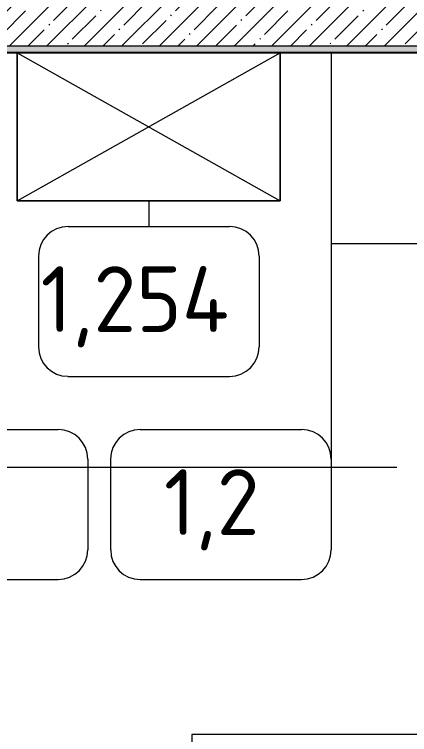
# Model space of a CAD drawing. Header units: millimetres. Extents: x 81566 to 292854, y -8553 to 29000.
# Drawn here: x 86401 to 87603, y 21336 to 23526 of the extents above; entities that cross this region are included whole.
import ezdxf

# ---------------------------------------------------------------- set-up
doc = ezdxf.new("R2010")
doc.units = ezdxf.units.MM
doc.linetypes.add('Осевая', pattern=[3175, 635, -476.25, 1587.5, -476.25])
for name, color, linetype, lineweight in [('A-WALL', 7, 'Continuous', 9), ('I-FURN-IDEN', 7, 'Continuous', 9), ('I-WALL', 7, 'Continuous', 9), ('Оси-2', 7, 'Осевая', 9)]:
    doc.layers.add(name, color=color, linetype=linetype, lineweight=lineweight)
doc.layers.add('A-WALL-FNSH-1', color=9, linetype='Continuous', lineweight=9, true_color=0x808080)
doc.layers.add('I-FURN-1', color=9, linetype='Continuous', lineweight=9, true_color=0x808080)
doc.styles.add('GOST Common', font='GOST_Common.ttf', dxfattribs={"height": 200})

# ---------------------------------------------------------------- blocks, each defined once
blk = doc.blocks.new('Шкаф параметрический - 1_254-26337359-План расстановки мебели и оборудования 2 этажа в осях 23-33')
at = {"layer": 'I-FURN-1'}
for p, q in [((0, 0), (800, -450)), ((0, -450), (800, 0)), ((800, 0), (0, 0)), ((0, 0), (0, -450)), ((0, -450), (0, 0)), ((0, 0), (800, 0)), ((800, -450), (800, 0)), ((800, 0), (800, -450)), ((0, -450), (800, -450)), ((800, -450), (0, -450))]:
    blk.add_line(p, q, dxfattribs=at)
blk = doc.blocks.new('Стол базовый прямоугольный - 1_2-25479526-План расстановки мебели и оборудования 2 этажа в осях 23-33')
at = {"layer": 'I-FURN-1'}
for p, q in [((-600, 280), (-600, -300)), ((600, -300), (600, 280)), ((-600, -300), (600, -300))]:
    blk.add_line(p, q, dxfattribs=at)
blk = doc.blocks.new('Марка_Мебель - В прямоуг_Balcon_Марка-25523697-План расстановки мебели и оборудования 2 этажа в осях 23-33')
at = {"layer": 'I-FURN-IDEN'}
for p, q in [((-2.455, 2.278), (2.455, 2.278)), ((-3.355, 1.378), (-3.355, -1.384)), ((3.355, 1.378), (3.355, -1.378)), ((-2.461, -2.278), (2.455, -2.278))]:
    blk.add_line(p, q, dxfattribs=at)
for centre, radius, start, end in [((-2.455, 1.378), 0.9, 90, 180), ((2.455, 1.378), 0.9, 0, 90), ((-2.461, -1.384), 0.893, 180, 270), ((2.455, -1.378), 0.9, 270, 0)]:
    blk.add_arc(centre, radius, start, end, dxfattribs=at)

msp = doc.modelspace()

# ---------------------------------------------------------------- hatches: boundary and pattern name
at = {"layer": 'I-WALL'}
h = msp.add_hatch(dxfattribs=at)
h.set_pattern_fill('FP_2', color=256, style=0, pattern_type=2)
h.set_pattern_definition([(45, (0, 0), (-57.024626, 57.024626), []), (45, (57.025, 0), (-57.024626, 57.024626), [100.806, -20.161, 3.353, -16.808])])
h.paths.add_polyline_path([(88760, 23430), (89160, 23430), (89160, 23680), (84970, 23680), (84970, 23430), (88446.7, 23430)])
h = msp.add_hatch(dxfattribs=at)
h.set_pattern_fill('FP_41', color=256, style=0, pattern_type=2)
h.set_pattern_definition([(0, (0, 0), (121.92, 30.48), [10.058, -81.382, 10.058, -81.382, -487.68]), (0, (0, 0), (121.92, 30.48), [-182.88, 10.058, -172.822, 10.058, -81.382, -213.36]), (0, (0, 0), (121.92, 30.48), [-457.2, 10.058, -50.902, 10.058, -142.342]), (120, (45.72, 15.24), (-87.356454, 90.345817), [10.058, -81.382, 10.058, -81.382, -487.68]), (120, (45.72, 15.24), (-87.356454, 90.345817), [-182.88, 10.058, -172.822, 10.058, -81.382, -213.36]), (120, (45.72, 15.24), (-87.356454, 90.345817), [-457.2, 10.058, -50.902, 10.058, -142.342]), (240, (60.96, 76.2), (-34.563546, -120.825817), [10.058, -81.382, 10.058, -81.382, -487.68]), (240, (60.96, 76.2), (-34.563546, -120.825817), [-182.88, 10.058, -172.822, 10.058, -81.382, -213.36]), (240, (60.96, 76.2), (-34.563546, -120.825817), [-457.2, 10.058, -50.902, 10.058, -142.342])])
h.paths.add_polyline_path([(88760, 23410), (88760, 23430), (84970, 23430), (84970, 23410), (88446.7, 23410)])

# ---------------------------------------------------------------- linework, layer by layer
at = {"layer": 'A-WALL'}
msp.add_line((88792.5, 23430), (84990, 23430), dxfattribs=at)
at = {"layer": 'A-WALL-FNSH-1'}
for p, q in [((88760, 23410), (84990, 23410)), ((84991, 23409), (88759, 23409)), ((86940.7, 21336.8), (86940.7, 21035.8)), ((89139, 21336.8), (86940.7, 21336.8))]:
    msp.add_line(p, q, dxfattribs=at)
at = {"layer": 'I-FURN-IDEN'}
for p, q in [((87365, 23130), (87365, 22036.1)), ((86809.9, 22959), (86809.9, 22881.2))]:
    msp.add_line(p, q, dxfattribs=at)
at = {"layer": 'Оси-2'}
msp.add_line((84865.6, 22150), (90740, 22150), dxfattribs=at)

# ---------------------------------------------------------------- block references
at = {"layer": 'I-FURN-1'}
for name, p in [('Шкаф параметрический - 1_254-26337359-План расстановки мебели и оборудования 2 этажа в осях 23-33', (86409.9, 23409)), ('Стол базовый прямоугольный - 1_2-25479526-План расстановки мебели и оборудования 2 этажа в осях 23-33', (87965, 23130))]:
    msp.add_blockref(name, p, dxfattribs=at)
at = {"layer": 'I-FURN-IDEN', "xscale": 99.99999999999993, "yscale": 99.99999999999993, "zscale": 99.99999999999993}
for p in [(86809.9, 22653.5), (86288.7, 22036.1), (87029.5, 22036.1)]:
    msp.add_blockref('Марка_Мебель - В прямоуг_Balcon_Марка-25523697-План расстановки мебели и оборудования 2 этажа в осях 23-33', p, dxfattribs=at)

# ---------------------------------------------------------------- texts
at = {"layer": 'I-FURN-IDEN', "char_height": 200, "attachment_point": 1, "style": 'GOST Common'}
for s, insert, width in [('1,254', (86480.9, 22760.5), 761.603), ('1,2', (86856, 22143.2), 384.81)]:
    msp.add_mtext(s, dxfattribs=dict(at, insert=insert, width=width))

doc.saveas('drawing.dxf')
